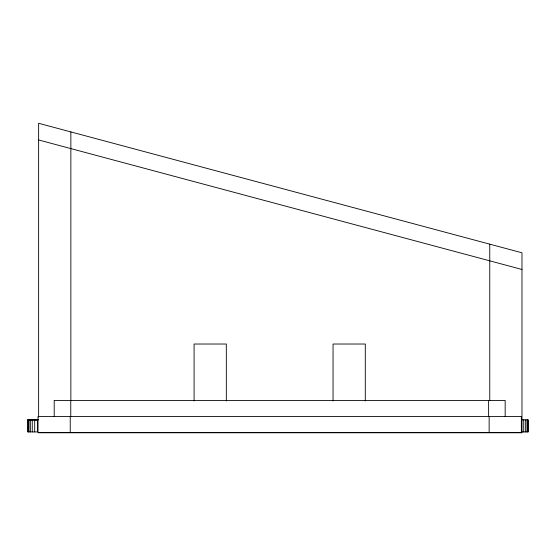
<?xml version="1.0" encoding="UTF-8"?>
<svg xmlns="http://www.w3.org/2000/svg" width="556" height="556" viewBox="0 0 556 556"><rect width="100%" height="100%" fill="white"/><g stroke="black" fill="none" stroke-linecap="round" stroke-linejoin="round"><path stroke-width="0.83" d="M37.926 419.822L27.8 419.849L27.8 431.929L37.572 431.929L37.572 419.849M38.225 419.849L27.8 419.849L37.905 419.891M522.119 419.849L528.2 419.849L528.2 431.929L522.112 431.929M38.635 432.721L521.98 432.721L521.98 252.792L38.635 123.279L38.635 417.083M38.635 139.959L521.98 269.472M527.915 419.849L527.915 431.929M527.06 419.849L527.06 431.929M525.663 419.849L525.663 431.929M523.731 419.849L523.731 431.929M505.168 416.527L505.168 400.417L54.203 400.417L54.203 416.527M489.76 244.16L489.76 400.598M489.141 416.527L489.141 432.637M488.613 400.417L488.613 416.527M365.292 400.987L365.292 344.025L333.051 344.025L333.051 400.987M226.327 400.987L226.327 344.025L194.086 344.025L194.086 400.987M70.855 131.918L70.855 400.667M70.765 400.417L70.765 416.527M70.237 416.527L70.237 432.637M34.694 419.849L34.694 431.929M32.269 419.849L32.269 431.929M30.337 419.849L30.337 431.929M28.94 419.849L28.94 431.929M28.085 419.849L28.085 431.929M521.361 416.527L38.017 416.527L38.017 432.637L521.361 432.637L521.361 416.527"/></g></svg>
